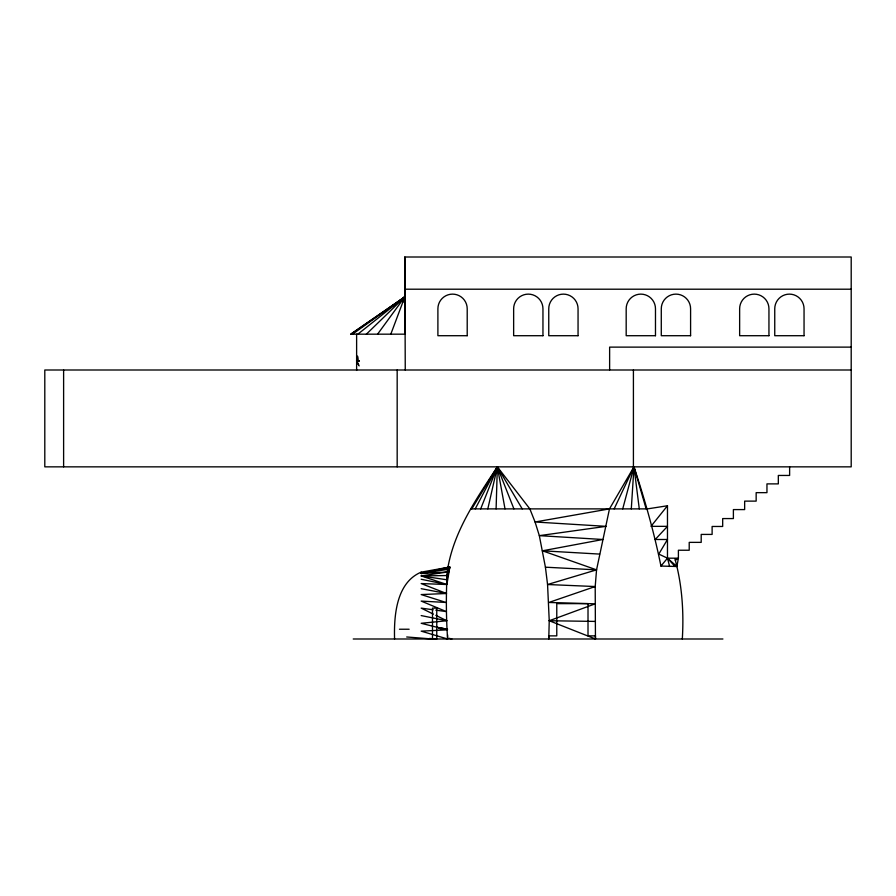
<?xml version="1.0" encoding="UTF-8"?>
<svg xmlns="http://www.w3.org/2000/svg" width="896" height="896" viewBox="0 0 896 896"><rect width="100%" height="100%" fill="white"/><g stroke="black" fill="none" stroke-linecap="round" stroke-linejoin="round"><path stroke-width="1.34" d="M789.622 466.85L789.622 475.451L778.322 475.451L778.322 483.885L766.954 483.885L766.954 492.654L756.157 492.654L756.157 501.122L744.654 501.122L744.654 509.589L733.387 509.589L733.387 518.571L722.68 518.571L722.68 526.467L712.118 526.467L712.118 534.419L701.198 534.419L701.198 542.371L689.214 542.371L689.214 550.234L678.395 550.234L678.395 558.186L676.894 566.496L660.946 566.059C654.147 532.426 644.739 499.442 633.976 466.85L609.482 508.883L596.546 569.856L595.202 586.544L548.834 602.47L595.202 603.826L549.237 620.738L548.766 638.994L548.766 635.869L556.774 635.869L556.774 603.635L588.011 603.635L588.011 635.869L595.448 635.869L595.448 638.994L549.237 620.738L547.557 584.517L545.418 567.19L539.325 535.651L535.069 521.998L529.85 508.883L497.347 466.85C476.112 499.251 452.704 532.661 447.205 572.029C446.006 594.339 446.085 616.683 447.597 638.994L421.176 631.142L447.194 629.866L421.176 623.291L446.79 620.738L435.814 615.328M496.104 508.883L497.347 466.85L522.211 508.883M682.315 638.994C683.928 612.203 682.136 584.998 675.002 559.048M631.299 508.883L633.976 466.85L614.152 508.883M487.816 508.883L497.347 466.85L513.912 508.883M622.72 508.883L633.976 466.85L646.15 508.883M447.608 569.386L449.814 567.19L447.205 572.029L421.176 573.518L448.784 567.19L421.176 572.152L421.176 573.518L447.608 569.386L447.866 567.19L449.814 567.19L446.902 584.517L421.176 583.565L446.477 593.499L421.176 594.563L446.062 602.47L421.176 601.082L446.421 611.61L435.792 610.142M403.077 302.03L404.813 296.89L404.813 257.006L851.2 257.006L851.2 466.85L44.8 466.85L44.8 370.003L851.2 370.003M390.802 334.174L404.813 296.89L350.706 334.174L405.261 334.174L404.813 296.89L350.918 334.174M480.682 508.883L497.347 466.85L505.008 508.883M475.216 508.883L497.347 466.85L471.778 508.883M402.528 300.384L404.813 296.89L352.52 334.174M377.574 334.174L404.813 296.89L392.762 306.208M470.613 508.883L647.494 508.883L667.475 505.758L650.978 526.344L667.475 526.344L655.222 539.493L667.475 539.493L658.795 554.086L667.475 558.186L676.894 566.496M660.946 566.059L667.475 558.186L667.475 505.758M402.024 299.914L404.813 296.89L357.84 334.174M366.363 334.174L404.813 296.89L399.392 301.224M401.744 299.622L404.813 296.89M675.315 560.291L678.395 558.186L667.475 558.186L669.637 566.496M421.176 572.152C396.346 582.568 393.882 615.541 394.565 638.994M609.482 508.883L535.069 521.998L606.122 526.344L539.325 535.651L602.885 539.493L542.472 550.805L596.546 569.856L547.557 584.517L595.202 586.544L595.448 638.994M438.984 628.667L441.202 628.085L447.597 629.238L440.832 629.238M421.176 573.518L448.146 567.75M447.205 572.029L421.176 575.915L446.902 584.517L421.176 579.275M358.21 360.987A7.134 0.84 -90 0 0 357.414 356.104A7.134 0.84 -90 0 0 356.619 360.987L359.386 360.965M359.15 365.904L356.619 360.987L359.173 360.965M851.2 289.206L405.261 289.206L404.813 260.389M851.2 347.122L609.627 347.122L609.627 370.003M399.459 629.238L409.136 629.238M353.226 638.994L722.915 638.994M549.237 620.738L595.202 621.421M545.418 567.19L596.546 569.856M542.472 550.805L599.603 554.086M429.498 638.445L436.341 638.994M406.694 636.978L432.488 638.994L432.488 608.126L436.766 608.126L436.766 638.994M433.138 609.773L421.176 608.126L433.373 614.13M421.176 588.683L446.477 593.499M436.766 627.234L447.16 629.238M421.176 615.574L446.79 620.738M449.187 638.31L451.853 638.994M667.475 558.186L675.046 566.496M356.619 360.987L358.546 364.672M633.976 466.85L639.285 508.883M404.813 257.006L405.261 370.003M633.416 370.003L633.416 466.85M447.597 634.816L447.597 638.994M397.174 370.003L397.174 466.85M356.619 334.174L356.619 370.44M63.616 370.003L63.616 466.85M449.814 567.19L446.835 579.779L421.176 575.915L446.936 575.546L449.814 567.19M467.208 335.709L437.898 335.709L437.898 308.784A14.65 14.65 0 0 1 452.547 294.123A14.65 14.65 0 0 1 467.208 308.784L467.208 335.709M542.954 335.709L513.643 335.709L513.643 308.784A14.65 14.65 0 0 1 528.304 294.123A14.65 14.65 0 0 1 542.954 308.784L542.954 335.709M578.054 335.709L548.755 335.709L548.755 308.784A14.65 14.65 0 0 1 563.405 294.123A14.65 14.65 0 0 1 578.054 308.784L578.054 335.709M655.48 335.709L626.181 335.709L626.181 308.784A14.65 14.65 0 0 1 640.83 294.123A14.65 14.65 0 0 1 655.48 308.784L655.48 335.709M690.592 335.709L661.282 335.709L661.282 308.784A14.65 14.65 0 0 1 675.931 294.123A14.65 14.65 0 0 1 690.592 308.784L690.592 335.709M768.947 335.709L739.637 335.709L739.637 308.784A14.65 14.65 0 0 1 754.298 294.123A14.65 14.65 0 0 1 768.947 308.784L768.947 335.709M804.048 335.709L774.749 335.709L774.749 308.784A14.65 14.65 0 0 1 789.398 294.123A14.65 14.65 0 0 1 804.048 308.784L804.048 335.709"/></g></svg>
